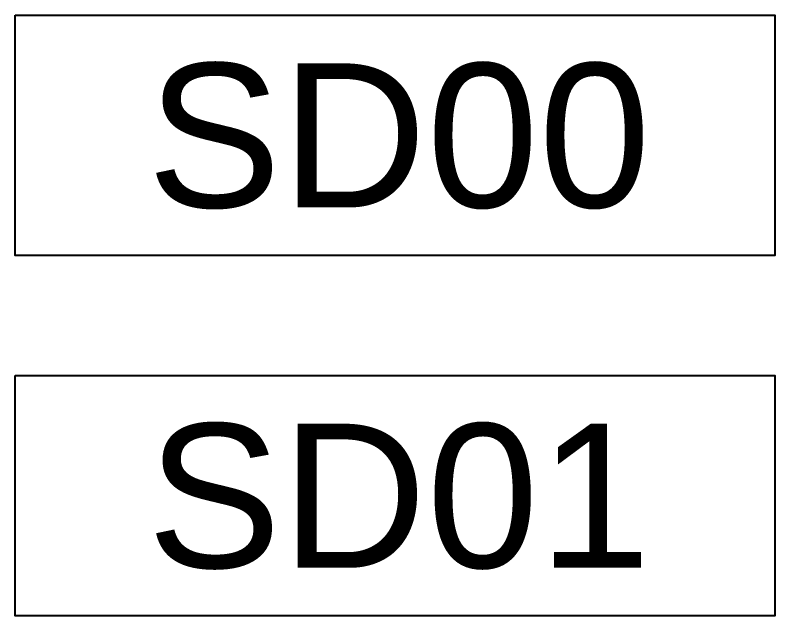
# Model space of a CAD drawing. Extents: x -3873 to 164127, y 7129 to 96529.
# Drawn here: x 84671 to 85462, y 62177 to 62802 of the extents above; entities that cross this region are included whole.
import ezdxf
from ezdxf.enums import TextEntityAlignment as Align

# ---------------------------------------------------------------- set-up
doc = ezdxf.new("R2010")
doc.units = 0
doc.layers.add('KROMEKA', color=1, linetype='CONTINUOUS')
doc.layers.add('MC_1_2_025', color=2, linetype='CONTINUOUS')
doc.styles.add('015_100', font='arial.ttf', dxfattribs={"height": 150})

# ---------------------------------------------------------------- blocks, each defined once
blk = doc.blocks.new('_KROMEKA_POSNR')
at = {"layer": 'KROMEKA', "linetype": 'Continuous'}
blk.add_lwpolyline([(-3.9916, -1.25), (3.9123, -1.25), (3.9123, 1.25), (-3.9916, 1.25)], close=True, dxfattribs=at)
at = {"layer": 'KROMEKA', "linetype": 'Continuous', "style": '015_100'}
blk.add_attdef('POSNR', text='', height=1.5, dxfattribs=at).set_placement((0, 0), align=Align.MIDDLE)

msp = doc.modelspace()

# ---------------------------------------------------------------- block references
at = {"layer": 'MC_1_2_025', "color": 6, "ltscale": 20}
ref = msp.add_blockref('_KROMEKA_POSNR', (85070.55, 62676.8), dxfattribs=dict(at, xscale=-100, yscale=100, zscale=100, rotation=180))
ref.add_attrib('POSNR', 'SD00', dxfattribs={"layer": 'KROMEKA', "linetype": 'Continuous', "height": 150, "style": '015_100'}).set_placement((85070.55, 62676.8), align=Align.MIDDLE)
ref = msp.add_blockref('_KROMEKA_POSNR', (85070.55, 62301.8), dxfattribs=dict(at, xscale=-100, yscale=100, zscale=100, rotation=180))
ref.add_attrib('POSNR', 'SD01', dxfattribs={"layer": 'KROMEKA', "linetype": 'Continuous', "height": 150, "style": '015_100'}).set_placement((85070.55, 62301.8), align=Align.MIDDLE)

doc.saveas('drawing.dxf')
